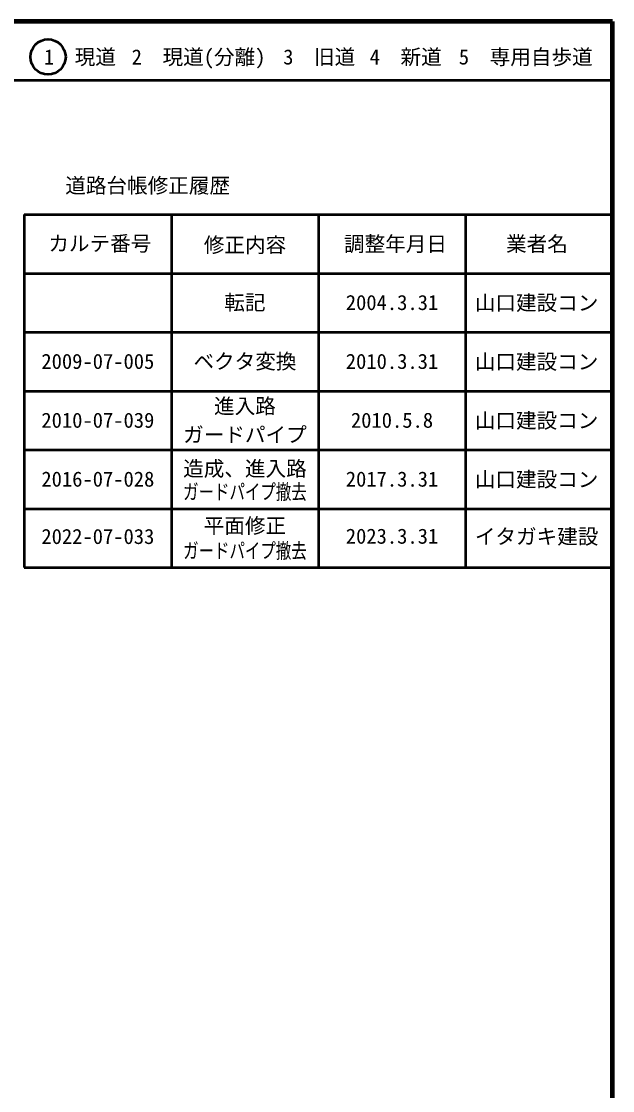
# Model space of a CAD drawing. Units: millimetres, scale not verified. Extents: x 40000 to 680000, y 20000 to 380000.
# Drawn here: x 579500 to 680000, y 198357 to 380000 of the extents above; entities that cross this region are included whole.
import ezdxf
from ezdxf.enums import TextEntityAlignment as Align

# ---------------------------------------------------------------- set-up
doc = ezdxf.new("R2010")
doc.units = ezdxf.units.MM
doc.header["$LTSCALE"] = 1000
for name, color, linetype, lineweight in [('M-TTL', 7, 'Continuous', 13), ('M-TTL-FRAM', 2, 'Continuous', 50), ('M-TTL-LINE', 7, 'Continuous', 50)]:
    doc.layers.add(name, color=color, linetype=linetype, lineweight=lineweight)
doc.layers.add('M-TTL-TXT', color=7, linetype='Continuous')
doc.styles.add('ＭＳ ゴシック', font='')
doc.styles.get('ＭＳ ゴシック').set_extended_font_data('MS Gothic')

msp = doc.modelspace()

# ---------------------------------------------------------------- linework, layer by layer
at = {"layer": 'M-TTL', "color": 2, "lineweight": 140}
for p, q in [((680000, 380000), (40000, 380000)), ((680000, 20000), (680000, 380000))]:
    msp.add_line(p, q, dxfattribs=at)
at = {"layer": 'M-TTL-FRAM'}
for p, q in [((580000, 347197), (580000, 287197)), ((580000, 347197), (680000, 347197)), ((580000, 287197), (680000, 287197))]:
    msp.add_line(p, q, dxfattribs=at)
at = {"layer": 'M-TTL-LINE'}
for p, q in [((40000, 370000), (680000, 370000)), ((605000, 347197), (605000, 287197)), ((630000, 347197), (630000, 287197)), ((655000, 347197), (655000, 287197)), ((580000, 337197), (680000, 337197)), ((580000, 327197), (680000, 327197)), ((580000, 317197), (680000, 317197)), ((580000, 307197), (680000, 307197)), ((580000, 297197), (680000, 297197))]:
    msp.add_line(p, q, dxfattribs=at)
msp.add_circle((584031, 373958), 3000, dxfattribs=at)

# ---------------------------------------------------------------- texts
at = {"layer": 'M-TTL-TXT', "style": 'ＭＳ ゴシック'}
for s, p in [('1\u3000現道', (589448, 373958)), ('2\u3000現道(分離)', (609619, 373958)), ('3\u3000旧道', (630121, 373958)), ('4\u3000新道', (644824, 373958)), ('5\u3000専用自歩道', (665228, 373958)), ('道路台帳修正履歴', (600968, 352113)), ('カルテ番号', (592839, 342277)), ('修正内容', (617509, 342023)), ('調整年月日', (643089, 342197)), ('業者名', (667134, 342197)), ('転記', (617500, 332245)), ('2004.3.31', (642500, 332245)), ('山口建設コン', (667077, 332189)), ('2009-07-005', (592500, 322245)), ('ベクタ変換', (617500, 322245)), ('2010.3.31', (642500, 322245)), ('山口建設コン', (667077, 322189)), ('進入路', (617500, 314655)), ('2010-07-039', (592500, 312245)), ('2010.5.8', (642500, 312245)), ('山口建設コン', (667077, 312189)), ('ガードパイプ', (617500, 309793)), ('造成、進入路', (617500, 304020)), ('2016-07-028', (592500, 302245)), ('2017.3.31', (642500, 302245)), ('山口建設コン', (667077, 302189))]:
    msp.add_text(s, height=2566, dxfattribs=at).set_placement(p, align=Align.MIDDLE_CENTER)
at = {"layer": 'M-TTL-TXT', "style": 'ＭＳ ゴシック', "width": 0.75}
for p in [(617500, 300083), (617500, 290083)]:
    msp.add_text('ガードパイプ撤去', height=2566, dxfattribs=at).set_placement(p, align=Align.MIDDLE_CENTER)
at = {"layer": 'M-TTL-TXT', "style": 'ＭＳ ゴシック'}
for s, p in [('平面修正', (617500, 292270)), ('2022-07-033', (592500, 290447)), ('2023.3.31', (642500, 290495)), ('イタガキ建設', (667077, 290439))]:
    msp.add_text(s, height=2566, dxfattribs=at).set_placement(p, align=Align.BOTTOM_CENTER)

doc.saveas('drawing.dxf')
